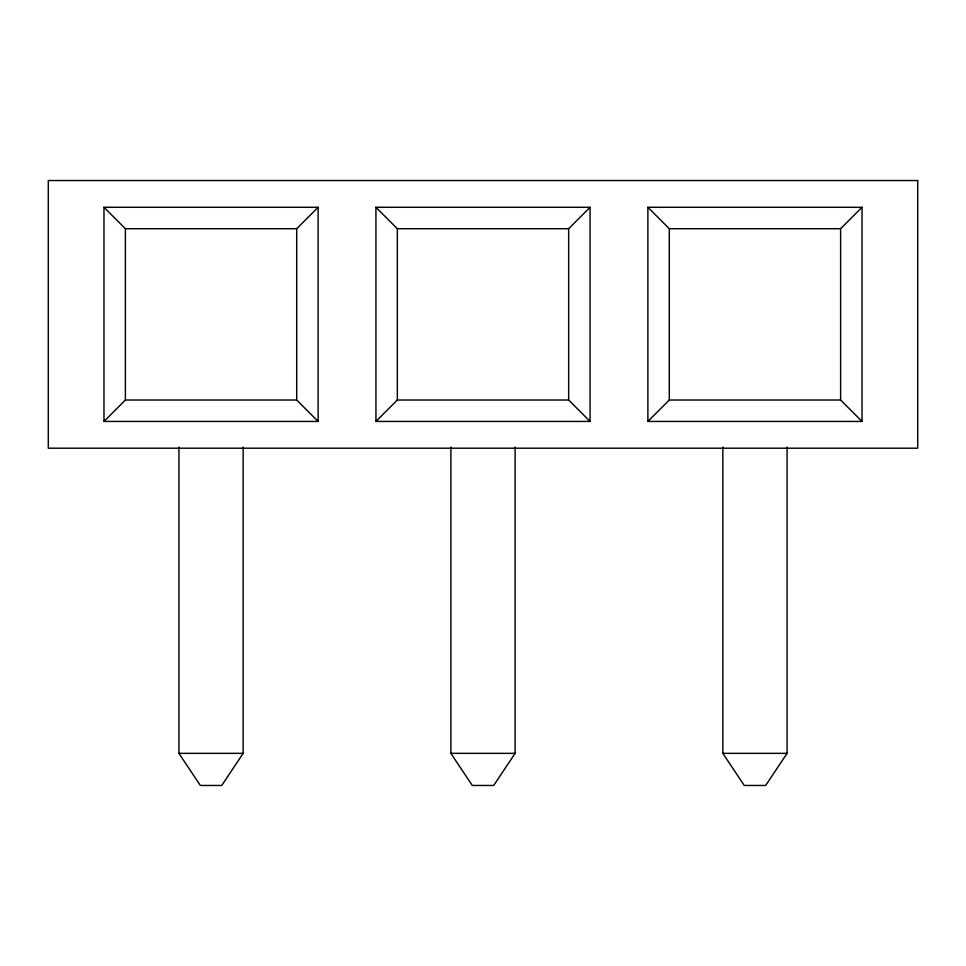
<?xml version="1.0" encoding="UTF-8"?>
<svg xmlns="http://www.w3.org/2000/svg" width="966" height="966" viewBox="0 0 966 966"><rect width="100%" height="100%" fill="white"/><g stroke="black" fill="none" stroke-linecap="round" stroke-linejoin="round"><path stroke-width="1.45" d="M243.166 447.113L243.166 753.347L221.757 785.467L200.336 785.467L178.927 753.347L178.927 447.113M515.12 447.113L515.12 753.347L493.711 785.467L472.289 785.467L450.88 753.347L450.88 447.113M787.073 447.113L787.073 753.347L765.664 785.467L744.243 785.467L722.834 753.347L722.834 447.113M103.978 421.43L125.387 400.021L125.387 228.713L103.978 207.292L318.116 207.292L318.116 421.43L103.978 421.43L103.978 207.292M318.116 421.43L296.695 400.021L296.695 228.713L318.116 207.292M375.931 421.43L397.34 400.021L568.66 400.021L590.069 421.43L590.069 207.292L375.931 207.292L375.931 421.43L590.069 421.43M568.66 400.021L568.66 228.713L590.069 207.292M647.884 421.43L669.305 400.021L840.613 400.021L862.022 421.43L647.884 421.43L647.884 207.292L862.022 207.292L862.022 421.43M840.613 400.021L840.613 228.713L862.022 207.292M125.387 228.713L296.695 228.713M375.931 207.292L397.34 228.713L568.66 228.713M647.884 207.292L669.305 228.713L840.613 228.713M125.387 400.021L296.695 400.021M178.927 753.347L243.166 753.347M450.88 753.347L515.12 753.347M722.834 753.347L787.073 753.347M669.305 228.713L669.305 400.021M397.34 228.713L397.34 400.021M917.7 180.533L48.3 180.533L48.3 448.2L917.7 448.2L917.7 180.533"/></g></svg>
